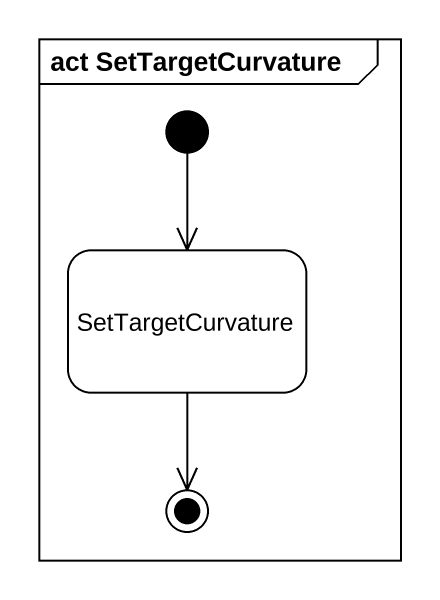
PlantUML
@startuml
mainframe act SetTargetCurvature
hide empty description
state SetTargetCurvature
[*] --> SetTargetCurvature
SetTargetCurvature --> [*]
@enduml
